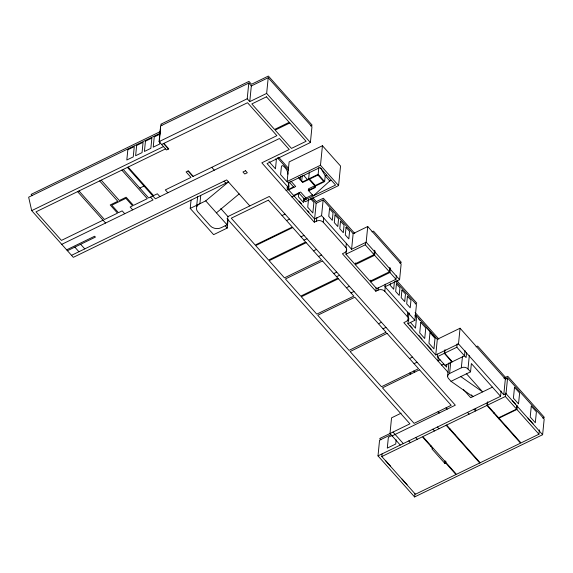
<?xml version="1.0" encoding="UTF-8"?>
<svg xmlns="http://www.w3.org/2000/svg" width="573" height="573" viewBox="0 0 573 573"><rect width="100%" height="100%" fill="white"/><g stroke="black" fill="none" stroke-linecap="round" stroke-linejoin="round"><path stroke-width="0.86" d="M159.358 141.488L160.648 125.931L248.782 83.085L251.325 85.943L249.764 101.629L266.653 93.42L268.214 77.727L251.325 85.943M163.864 143.393L168.756 148.88L166.521 149.968L159.079 141.624L160.648 125.931M159.91 141.481L159.659 144.052L153.227 147.175L154.252 136.904L159.881 134.168M227.044 218.614L228.054 219.76L227.223 228.054L213.622 234.665L190.215 208.407L191.045 200.113M196.646 206.309L197.621 196.539M190.215 208.407L199.905 203.694L200.736 195.4M199.096 204.131A7.836 5.895 5.7 0 0 197.792 211.809L210.348 225.905A7.836 5.895 5.7 0 0 221.278 227.674L227.101 224.845L227.925 216.551L220.806 208.558M249.764 101.629L247.221 98.771L248.782 83.085M448.115 372.364L403.815 322.649L406.006 321.589A4.87 3.667 5.7 0 0 407.317 316.54L384.805 291.285A4.87 3.667 5.7 0 0 378.008 290.182L375.824 291.242L342.41 253.76L344.602 252.693A4.87 3.667 5.7 0 0 345.913 247.651L323.272 222.245A4.87 3.667 5.7 0 0 316.482 221.142L314.291 222.202L316.153 203.329L323.143 199.927L321.575 215.62L314.591 219.015L286.858 187.901L288.162 187.264L288.599 182.909M288.262 189.477L288.928 182.808M288.907 187.421L289.071 185.752M298.812 193.33L298.461 196.847L303.583 202.591L304.019 198.201M300.13 179.994L300.474 176.556M301.642 181.713L302.243 175.696M287.847 174.199A4.605 1.92 64.1 0 0 285.512 168.226L284.315 166.886A4.605 1.92 64.1 0 0 281.379 166.951L280.612 174.622L287.08 181.877L289.129 161.923L322.434 145.728L340.541 166.041L338.593 185.58L305.28 201.775L304.041 200.378L304.191 198.888L298.841 192.886M288.162 187.264L267.054 163.584L310.401 142.512L311.963 126.819L268.214 77.727M305.81 199.519L305.961 198.029L300.61 192.019L293.577 195.443M309.348 171.9L308.646 178.941L315.136 186.218L314.985 187.715L308.697 190.773L309.835 189.742M331.23 180.287L329.783 180.989L313.266 195.894L308.31 190.329L308.46 188.839L314.749 185.781L314.985 187.715M308.51 199.332L307.722 207.24L312.844 212.984L313.897 202.441L310.48 198.609M315.136 186.218L324.64 181.598L318.151 174.321L318.824 167.581M338.593 185.58L320.486 165.268L322.434 145.728M316.482 221.142L316.826 217.654M324.64 181.598L325.213 175.868L320.83 168.14M323.272 222.245L323.709 217.883M345.913 247.651L346.35 243.289M374.47 250.265L374.033 254.627L354.701 264.024L345.956 254.211L346.565 248.109M353.154 233.605L367.737 226.521L366.168 242.207L351.593 249.298L353.154 233.605L323.143 199.927M389.805 267.469L389.368 271.831L370.036 281.228L355.289 264.683L355.461 262.943M374.033 254.627L365.288 244.814L365.553 242.2M396.337 275.778L395.993 279.259L376.654 288.663L370.624 281.887L370.795 280.147M389.368 271.831L374.62 255.286L375.057 250.924M375.824 291.242L376.167 287.761M378.008 290.182L378.273 287.567M435.759 354.974L437.321 339.28L460.055 328.229L458.493 343.922L435.759 354.974L407.897 323.709L414.881 320.314L384.999 286.779L385.257 284.165M384.805 291.285L385.328 286.056M395.993 279.259L389.955 272.49L390.392 268.128M390.328 283.592L390.163 285.282L393.687 289.236L394.446 281.651M507.578 377.958L506.016 393.651L503.774 394.733L505.343 379.047L507.578 377.958L544.185 419.028L542.617 434.714L414.601 496.949L378.001 455.879L379.562 440.193L390.7 434.778M445.887 461.265L445.715 463.013L455.979 474.53L415.404 494.255L381.804 456.552L382.062 453.938M384.999 286.779L399.582 279.696L401.143 264.003L367.737 226.521M407.317 316.54L407.754 312.185M396.158 439.828L395.742 444.018L387.291 448.122L388.372 437.249L392.219 435.38M407.897 323.709L408.943 313.252M408.563 320.98L408.828 318.344M409.179 314.828L409.351 313.066M414.881 320.314L416.449 304.621L395.356 280.956M414.601 496.949L414.952 493.468M446.818 364.478L446.553 367.092L437.321 356.728L437.586 354.114M438.23 357.495L437.894 360.89L440.085 359.83M451.975 361.935L444.311 353.333L444.569 350.719M452.305 361.778L444.641 353.176L444.985 349.688M447.606 376.21L448.938 362.888M471.314 394.869L472.89 396.638L451.03 381.332L448.473 378.459A4.785 3.603 5.7 0 1 449.597 373.503L450.75 361.957M445.715 463.013L444.863 463.421L445.128 460.807M466.601 352.374L466.078 357.602L456.846 347.238L457.19 343.757M449.597 373.503L461.337 367.794L462.49 356.248M465.032 350.612L464.51 355.847L444.992 365.33M451.03 381.332L470.548 371.841L467.991 368.969L469.316 355.647M470.548 371.841L471.378 363.547L500.566 396.301L378.001 455.879M475.798 408.52L475.554 410.977L473.986 409.215M486.943 405.44L422.845 436.597L456.445 474.308L520.549 443.144L486.943 405.44L487.208 402.826M516.918 405.598L516.567 409.086L498.632 417.803L487.408 405.211L487.759 401.723M500.566 396.301L501.089 391.065M499.133 417.28L498.968 418.927L499.434 418.698M516.567 409.086L505.343 396.495L505.694 393.006M516.896 409.451L498.961 418.168L521.015 442.915L538.949 434.198L516.896 409.451L517.24 405.963M538.949 434.198L539.386 429.836M199.905 203.694L205.728 200.865L228.455 181.928L73.323 257.341L31.694 210.635L28.65 197.184L160.232 133.215M216.415 212.855L239.134 193.918M160.397 131.532L31.121 194.383L32.296 195.701M159.079 141.624L247.221 98.771M161.622 144.475L247.529 102.717L276.888 135.665L192.893 176.498L188.001 171.005M31.694 210.635L163.484 146.566M165.54 148.873L35.984 211.852L61.433 240.402L103.033 220.182M139.848 188.066L144.038 186.032M152.884 195.952L148.686 197.986L123.238 169.436M61.741 244.349L153.048 199.956L150.506 197.105M310.53 125.917L312.135 125.136L268.386 76.051L251.497 84.26L248.954 81.402L160.812 124.248L161.915 125.487M66.64 249.835L94.638 236.226L95.419 237.107L67.421 250.716M71.532 255.329L226.657 179.915L249.821 205.908M320.486 165.268L287.18 181.455L288.42 182.851L319.956 167.517L335.577 185.05L304.041 200.378M227.925 216.551L269.296 196.439L455.327 405.175L392.111 435.903M302.358 181.999L318.151 174.321M286.07 190.544L293.526 186.92M309.04 179.378L302.752 182.436L298.361 177.508M288.656 189.921L295.689 186.497L290.934 181.161M326.66 175.159L325.213 175.868L329.783 180.989M291.779 196.947L299.235 193.323M308.31 190.329L314.598 187.278M304.191 198.888L312.672 194.763M282.045 215.541L285.032 214.094M286.536 220.584L289.515 219.13M301.011 236.821L303.991 235.367M303.984 240.151L306.963 238.705M313.517 250.852L316.497 249.405M318.545 256.496L321.525 255.042M371.956 231.843L373.481 231.098L401.315 262.327L399.782 263.064M345.956 254.211L365.288 244.814M333.773 273.579L336.752 272.132M355.289 264.683L374.62 255.286M336.559 276.709L339.538 275.255M346.4 287.746L349.38 286.299M370.624 281.887L389.955 272.49M351.013 292.925L353.992 291.471M415.196 303.848L416.75 303.088L396.767 280.62M378.474 323.738L381.453 322.291M383.008 328.823L385.987 327.376M409.509 358.562L412.496 357.115M414.057 363.662L417.037 362.215M437.321 356.728L444.311 353.333M444.641 353.176L456.846 347.238M476.048 346.823L477.617 346.063L506.983 379.011M441.64 365.094L443.831 364.027M401.129 413.183L391.552 417.839L389.991 433.525L400.269 445.056M503.903 378.144L507.75 376.275L544.35 417.345L542.796 418.104M492.408 387.147L470.698 397.698L463.471 389.59M381.804 456.552L422.38 436.827L432.694 448.401L431.841 448.817L444.863 463.421M487.408 405.211L505.343 396.495M489.772 408.613L490.237 408.391M425.782 440.651L426.248 440.422M449.54 429.098L450.006 428.869M493.833 413.169L494.298 412.94M430.645 446.109L431.111 445.88M454.403 434.556L454.869 434.327M505.35 426.09L505.816 425.861M460.785 376.59L482.645 391.889L466.286 373.539M266.653 93.42L310.401 142.512M460.055 328.229L505.343 379.047M512.319 400.527L515.721 404.345M527.969 418.089L533.076 423.819M506.016 393.651L542.617 434.714M458.493 343.922L503.774 394.733M366.168 242.207L399.582 279.696M303.604 175.317L307.171 179.313M354.794 233.505L323.358 198.229L316.325 201.646L312.765 197.656M278.693 157.324L288.584 168.426M277.411 157.761L288.556 170.26M415.103 312.486L438.854 339.13M311.44 198.036L316.153 203.329M415.389 314.67L437.321 339.28M415.146 315L416.32 316.317M418.67 318.96L419.844 320.278M426.312 327.527L431.598 333.465M432.78 334.782L435.716 338.084M414.881 315.752L416.55 317.621L415.497 328.171L410.49 322.549M321.575 215.62L351.593 249.298M289.121 181.97L293.92 187.357M269.002 161.593L275.47 168.849L276.229 161.171A4.605 1.92 64.1 0 0 275.871 158.721M299.113 201.102L301.391 203.659M307.808 210.857L308.947 212.139M409.967 325.485L412.195 327.985M418.641 335.219L421.979 338.965M427.308 344.946L431.204 349.315M314.291 222.202L261.832 162.818L289.222 149.503L279.431 138.516L155.376 198.824L127.435 167.395M467.518 412.367L469.079 414.121M413.806 371.025L414.788 372.121M446.045 407.818L447.205 409.122M409.845 372.951L410.82 374.047M438.044 411.708L439.205 413.011M446.603 425.051L480.203 462.755M446.138 425.273L479.737 462.984M211.766 167.323L214.309 170.181M224.093 181.161L225.891 183.174M437.4 427.007L438.968 428.762M432.916 429.184L434.477 430.946M193.223 176.334L188.331 170.847L186.096 171.936L190.988 177.422L165.318 189.899L167.86 192.757M163.534 143.551L168.426 149.037M228.054 219.76L409.931 423.834L379.734 438.51L380.916 439.835M205.728 200.865L227.101 224.845M415.726 437.543L417.294 439.298M408.785 440.916L410.347 442.671M393.021 432.056L403.292 443.588M159.896 196.632L157.353 193.774L153.578 195.608L128.13 167.058M385.4 460.398L390.507 466.128M402.031 479.057L407.131 484.787M121.841 170.117L147.29 198.666L133.437 205.399L126.139 197.212L119.356 200.507L101.206 180.144M132.692 209.854L130.15 207.003L132.571 205.822L125.902 198.33L111.778 205.198L118.453 212.683L122.178 210.871L124.728 213.729M99.623 180.918L117.773 201.281L110.217 204.955L117.515 213.142L104.429 219.502L78.988 190.945M77.584 191.626L105.582 223.033M80.65 244.284L84.761 248.897M74.827 247.113L78.938 251.726M225.203 225.762L227.223 228.054M461.337 367.794A4.785 3.603 5.7 0 1 467.991 368.969M127.843 149.746L126.812 160.017L133.244 156.895L134.268 146.624L127.843 149.746M136.646 145.463L135.622 155.741L142.047 152.611L143.071 142.34L136.646 145.463M145.449 141.187L144.425 151.458L150.849 148.335L151.881 138.057L145.449 141.187M329.518 208.794L328.759 216.386L332.29 220.347L333.049 212.755L329.518 208.794M335.033 214.982L334.274 222.568L337.798 226.528L338.557 218.936L335.033 214.982M340.541 221.164L339.782 228.756L343.313 232.71L344.065 225.117L340.541 221.164M346.049 227.345L345.29 234.937L348.821 238.891L349.58 231.306L346.049 227.345M396.43 283.871L395.671 291.464L399.202 295.424L399.954 287.832L396.43 283.871M401.938 290.06L401.186 297.645L404.71 301.606L405.469 294.013L401.938 290.06M407.453 296.241L406.694 303.833L410.218 307.787L410.977 300.195L407.453 296.241M420.768 322.355L419.715 332.906L424.722 338.521L425.775 327.978L420.768 322.355M429.994 332.712L428.941 343.256L433.947 348.871L435 338.328L429.994 332.712M514.504 387.291L513.415 398.163L518.522 403.893L519.611 393.021L514.504 387.291M531.293 406.128L530.204 417.001L535.311 422.731L536.4 411.858L531.293 406.128M386.016 332.204L349.064 350.375L317.75 315.236L354.83 297.208L386.016 332.204M387.062 333.371L350.11 351.543L381.475 386.739L418.555 368.711L387.062 333.371M266.466 96.816L251.819 103.935L274.56 129.448L289.207 122.328L266.466 96.816M289.795 122.987L275.147 130.107L291.456 148.414L306.111 141.287L289.795 122.987M245.523 170.74L242.959 171.986L244.757 173.999L247.321 172.752L245.523 170.74M317.986 175.03L309.599 179.105L315.308 185.509L323.688 181.433L317.986 175.03M268.35 200.17L231.27 218.198L255.2 245.051L292.28 227.023L268.35 200.17M292.753 227.56L255.673 245.588L268.565 260.049L305.653 242.028L292.753 227.56M306.233 242.68L269.145 260.701L284.437 277.855L321.517 259.827L306.233 242.68M322.499 260.93L285.418 278.958L300.718 296.126L337.798 278.098L322.499 260.93M338.385 278.757L301.305 296.785L316.769 314.133L353.849 296.105L338.385 278.757M419.536 369.814L382.456 387.835L414.1 423.347L451.18 405.319L419.536 369.814"/></g></svg>
